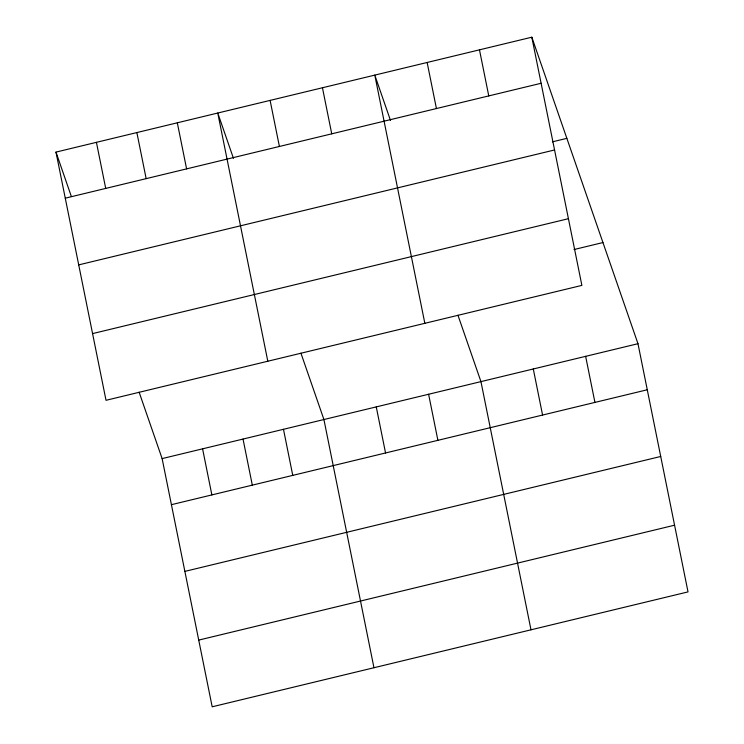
<?xml version="1.0" encoding="UTF-8"?>
<svg xmlns="http://www.w3.org/2000/svg" width="744" height="744" viewBox="0 0 744 744"><rect width="100%" height="100%" fill="white"/><g stroke="black" fill="none" stroke-linecap="round" stroke-linejoin="round"><path stroke-width="1.12" d="M531.821 37.2L581.873 285.398L106.02 400.3L55.977 152.102L531.821 37.2L637.98 343.7L688.023 591.899L212.18 706.8L162.127 458.602L139.137 392.228M65.267 198.183L541.111 83.272M552.374 141.844L566.854 138.347M78.715 264.883L554.559 149.972M92.572 333.6L568.416 218.699M573.996 249.547L602.947 242.553M162.127 458.602L637.98 343.7M171.418 504.683L647.271 389.772M184.875 571.383L660.719 456.472M198.732 640.1L674.576 525.199M390.488 120.426L374.79 75.116L424.843 323.315M457.96 315.242L480.95 381.616L530.993 629.815M233.458 158.342L217.76 113.032L267.812 361.231M300.929 353.158L323.919 419.532L373.962 667.731M55.977 152.102L71.303 196.351M585.64 356.339L594.93 402.411M479.48 49.839L488.771 95.92M533.29 368.978L542.581 415.059M427.14 62.477L436.43 108.559M428.609 394.255L437.9 440.336M322.45 87.755L331.74 133.836M376.259 406.894L385.55 452.975M270.109 100.394L279.4 146.475M283.473 429.307L292.764 475.379M243.028 439.072L252.318 485.144M177.314 122.807L186.605 168.879M202.582 448.837L211.873 494.909M136.868 132.572L146.159 178.644M96.422 142.337L105.713 188.409"/></g></svg>
